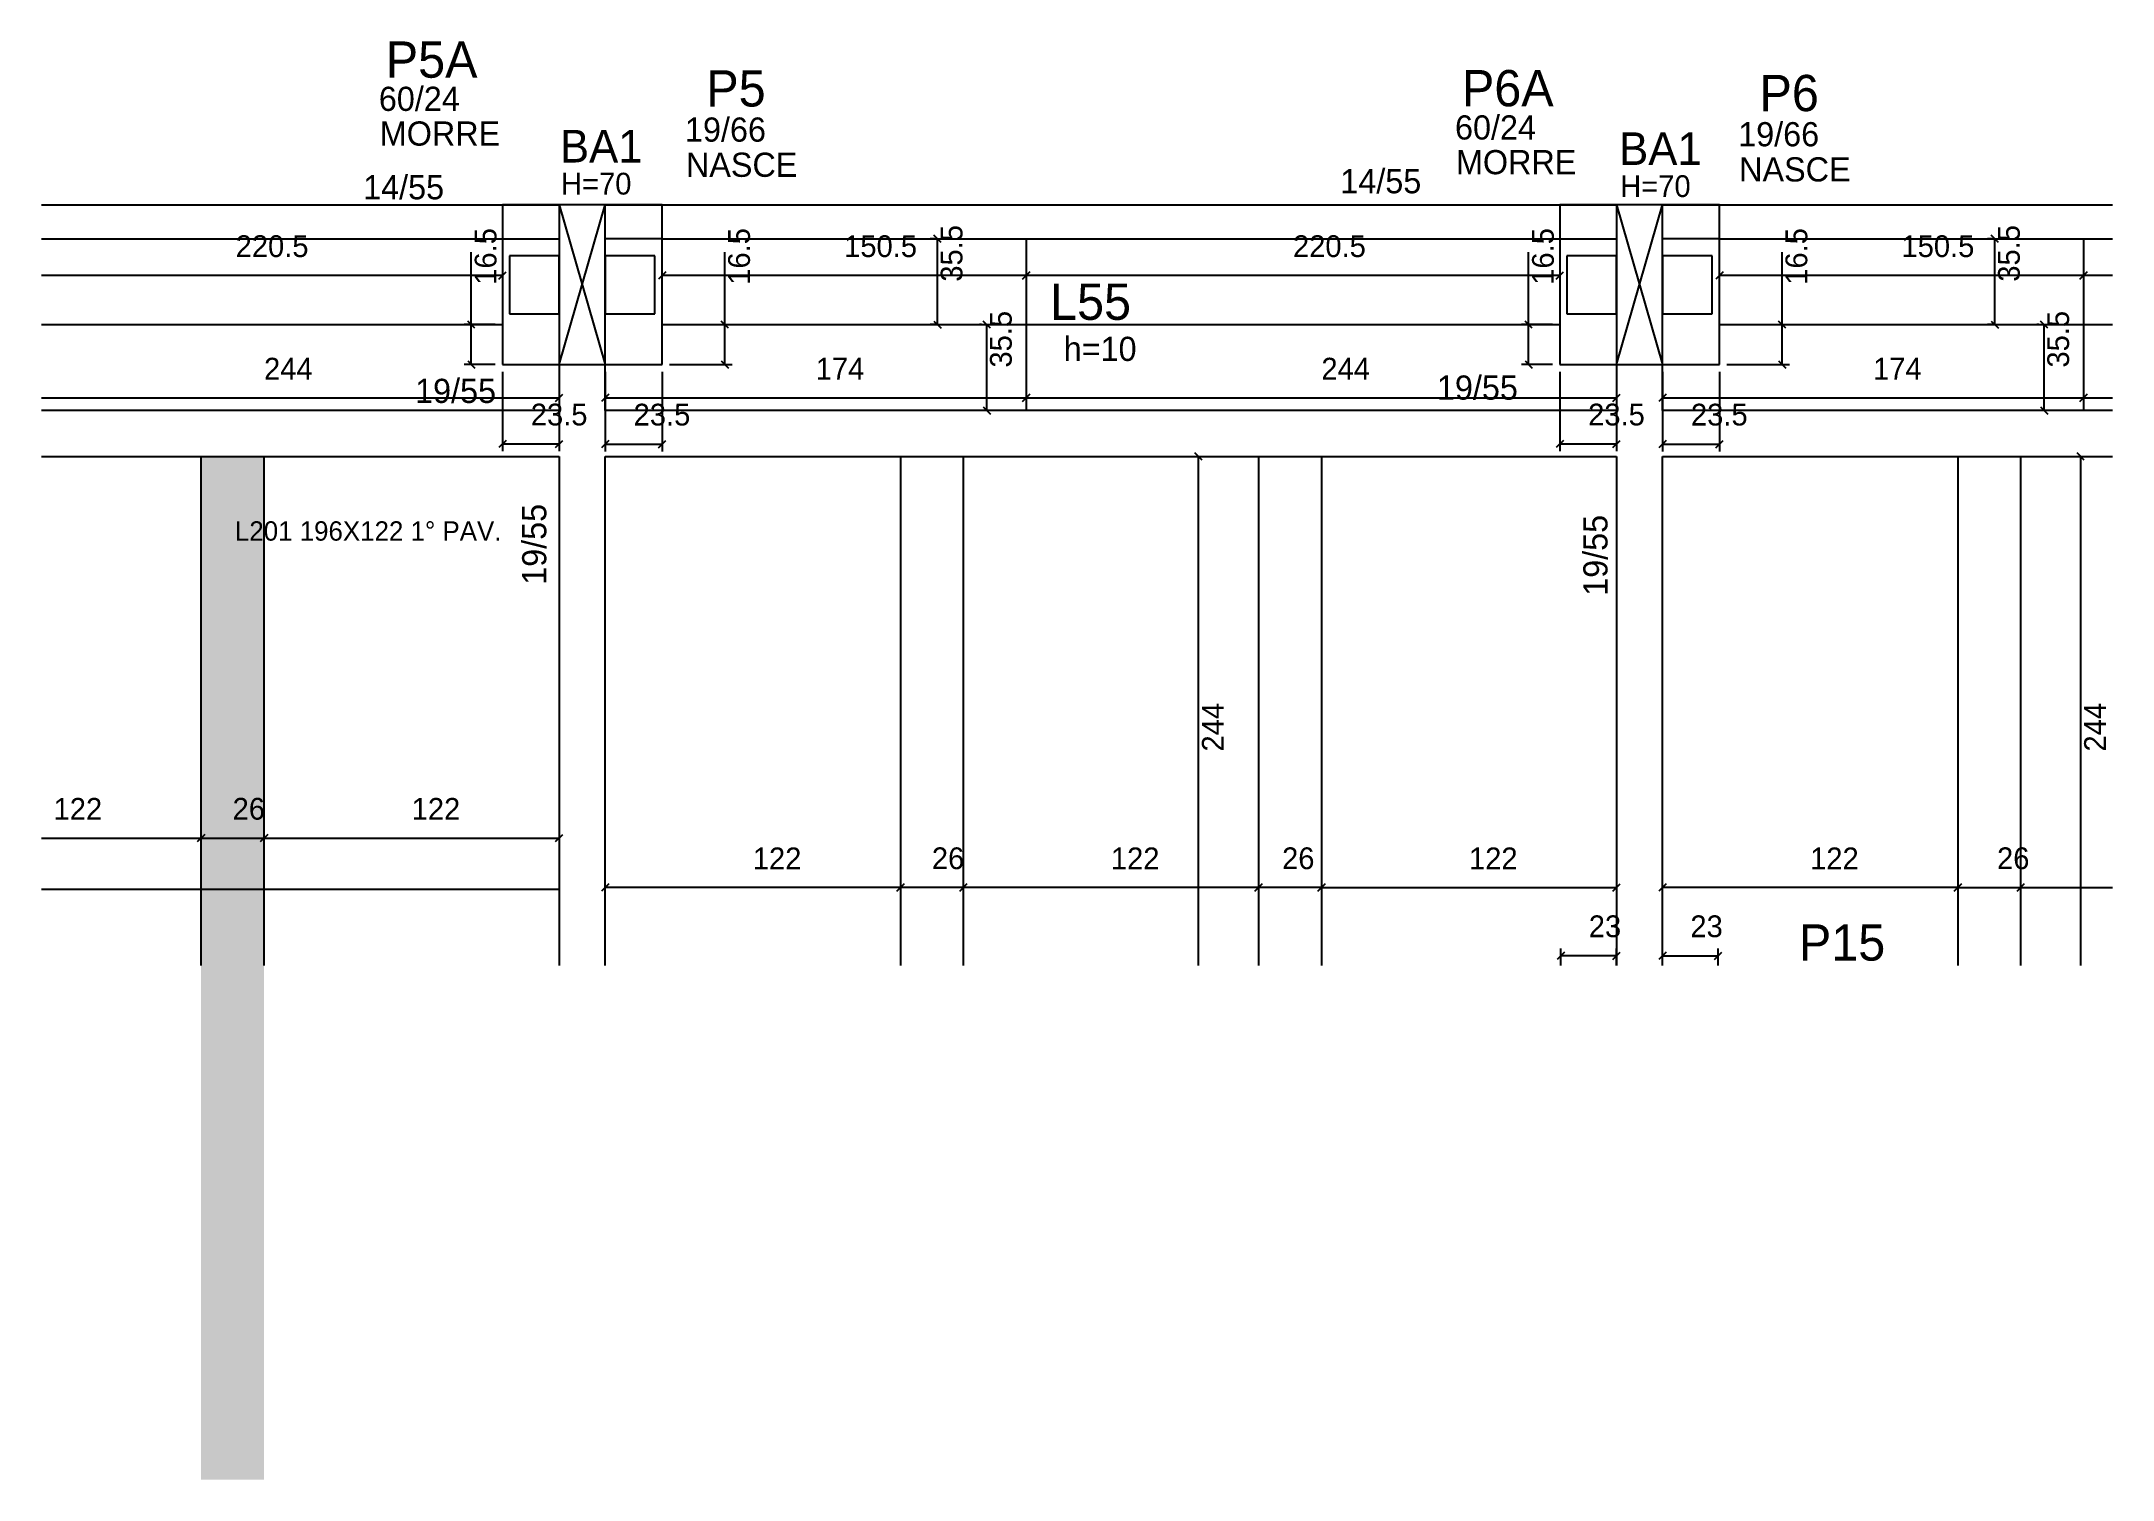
# Model space of a CAD drawing. Header units: metres. Extents: x 5342 to 6198, y 2697 to 3292.
import ezdxf

# ---------------------------------------------------------------- set-up
doc = ezdxf.new("R2010")
doc.units = ezdxf.units.M
for name, color, linetype in [('1', 7, 'Continuous'), ('3', 7, 'Continuous'), ('4', 7, 'Continuous'), ('7', 7, 'Continuous'), ('AUX00', 7, 'Continuous'), ('Hachura', 7, 'Continuous'), ('Painéis', 7, 'Continuous')]:
    doc.layers.add(name, color=color, linetype=linetype)

msp = doc.modelspace()

# ---------------------------------------------------------------- hatches: boundary and pattern name
at = {"layer": 'Hachura'}
h = msp.add_hatch(color=7, dxfattribs=at)
h.dxf.hatch_style = 1
h.paths.add_polyline_path([(5434.16, 3120.17), (5408.16, 3120.17), (5408.16, 2697.17), (5434.16, 2697.17), (5434.16, 3120.17)])

# ---------------------------------------------------------------- linework, layer by layer
at = {"layer": '1', "color": 1, "lineweight": 25}
for p, q in [((5556.16, 3158.17), (5575.16, 3224.17)), ((5556.16, 3224.17), (5575.16, 3158.17)), ((5993.16, 3158.17), (6012.16, 3224.17)), ((5993.16, 3224.17), (6012.16, 3158.17))]:
    msp.add_line(p, q, dxfattribs=at)
at = {"layer": '3', "color": 3, "lineweight": 25}
for p, q in [((5342.14, 3224.17), (5556.16, 3224.17)), ((5575.16, 3224.17), (5993.16, 3224.17)), ((6012.16, 3224.17), (6198.16, 3224.17)), ((5342.14, 3210.17), (5532.66, 3210.17)), ((5532.66, 3210.17), (5556.16, 3210.17)), ((5598.66, 3210.17), (5575.16, 3210.17)), ((5598.66, 3210.17), (5969.66, 3210.17)), ((5969.66, 3210.17), (5993.16, 3210.17)), ((6035.66, 3210.17), (6012.16, 3210.17)), ((6035.66, 3210.17), (6198.16, 3210.17))]:
    msp.add_line(p, q, dxfattribs=at)
for points in [[(5598.66, 3224.17), (5532.66, 3224.17)], [(5532.66, 3224.17), (5532.66, 3158.17)], [(5598.66, 3158.17), (5598.66, 3224.17)], [(6035.66, 3224.17), (5969.66, 3224.17)], [(5969.66, 3224.17), (5969.66, 3158.17)], [(6035.66, 3158.17), (6035.66, 3224.17)], [(5532.66, 3158.17), (5598.66, 3158.17)], [(5556.16, 3158.17), (5556.16, 3139.17)], [(5575.16, 3139.17), (5575.16, 3158.17)], [(5969.66, 3158.17), (6035.66, 3158.17)], [(5993.16, 3158.17), (5993.16, 3139.17)], [(6012.16, 3139.17), (6012.16, 3158.17)], [(5556.16, 3139.17), (5342.14, 3139.17)], [(5993.16, 3139.17), (5575.16, 3139.17)], [(6198.16, 3139.17), (6012.16, 3139.17)], [(5342.14, 3120.17), (5556.16, 3120.17)], [(5556.16, 3120.17), (5556.16, 2909.74)], [(5575.16, 3120.17), (5993.16, 3120.17)], [(5575.16, 2909.74), (5575.16, 3120.17)], [(5993.16, 3120.17), (5993.16, 2909.74)], [(6012.16, 3120.17), (6198.16, 3120.17)], [(6012.16, 2909.74), (6012.16, 3120.17)]]:
    msp.add_lwpolyline(points, dxfattribs=at)
at = {"layer": '7', "color": 7, "lineweight": 25}
for points in [[(5575.16, 3224.17), (5556.16, 3224.17)], [(5556.16, 3224.17), (5556.16, 3158.17)], [(5575.16, 3158.17), (5575.16, 3224.17)], [(6012.16, 3224.17), (5993.16, 3224.17)], [(5993.16, 3224.17), (5993.16, 3158.17)], [(6012.16, 3158.17), (6012.16, 3224.17)], [(5556.16, 3203.17), (5535.66, 3203.17)], [(5535.66, 3203.17), (5535.66, 3179.17)], [(5556.16, 3179.17), (5556.16, 3203.17)], [(5595.66, 3203.17), (5575.16, 3203.17)], [(5575.16, 3203.17), (5575.16, 3179.17)], [(5595.66, 3179.17), (5595.66, 3203.17)], [(5993.16, 3203.17), (5972.66, 3203.17)], [(5972.66, 3203.17), (5972.66, 3179.17)], [(5993.16, 3179.17), (5993.16, 3203.17)], [(6032.66, 3203.17), (6012.16, 3203.17)], [(6012.16, 3203.17), (6012.16, 3179.17)], [(6032.66, 3179.17), (6032.66, 3203.17)], [(5535.66, 3179.17), (5556.16, 3179.17)], [(5575.16, 3179.17), (5595.66, 3179.17)], [(5972.66, 3179.17), (5993.16, 3179.17)], [(6012.16, 3179.17), (6032.66, 3179.17)], [(5556.16, 3158.17), (5575.16, 3158.17)], [(5993.16, 3158.17), (6012.16, 3158.17)]]:
    msp.add_lwpolyline(points, dxfattribs=at)
at = {"layer": 'Painéis', "color": 4, "lineweight": 25}
for p, q in [((5711.38, 3210.17), (5709.5, 3210.17)), ((5712.5, 3174.67), (5712.5, 3210.17)), ((6148.38, 3210.17), (6146.5, 3210.17)), ((6149.5, 3174.67), (6149.5, 3210.17)), ((5519.82, 3174.67), (5519.82, 3204.64)), ((5624.57, 3174.67), (5624.57, 3204.64)), ((5956.82, 3174.67), (5956.82, 3204.64)), ((6061.57, 3174.67), (6061.57, 3204.64)), ((5532.66, 3195.01), (5342.14, 3195.01)), ((5749.16, 3195.01), (5598.66, 3195.01)), ((5969.66, 3195.01), (5749.16, 3195.01)), ((6186.16, 3195.01), (6035.66, 3195.01)), ((6198.16, 3195.01), (6186.16, 3195.01)), ((5529.66, 3174.67), (5516.82, 3174.67)), ((5519.82, 3158.17), (5519.82, 3174.67)), ((5601.66, 3174.67), (5627.57, 3174.67)), ((5624.57, 3158.17), (5624.57, 3174.67)), ((5711.38, 3174.67), (5709.5, 3174.67)), ((5730.63, 3174.67), (5729.87, 3174.67)), ((5732.87, 3139.17), (5732.87, 3174.67)), ((5966.66, 3174.67), (5953.82, 3174.67)), ((5956.82, 3158.17), (5956.82, 3174.67)), ((6038.66, 3174.67), (6064.57, 3174.67)), ((6061.57, 3158.17), (6061.57, 3174.67)), ((6148.38, 3174.67), (6146.5, 3174.67)), ((6167.63, 3174.67), (6166.87, 3174.67)), ((6169.87, 3139.17), (6169.87, 3174.67)), ((5529.66, 3158.17), (5516.82, 3158.17)), ((5532.66, 3155.17), (5532.66, 3122.31)), ((5556.16, 3155.17), (5556.16, 3122.31)), ((5575.16, 3155.17), (5575.16, 3122.26)), ((5598.66, 3155.17), (5598.66, 3122.26)), ((5601.66, 3158.17), (5627.57, 3158.17)), ((5966.66, 3158.17), (5953.82, 3158.17)), ((5969.66, 3155.17), (5969.66, 3122.31)), ((5993.16, 3155.17), (5993.16, 3122.31)), ((6012.16, 3155.17), (6012.16, 3122.26)), ((6035.66, 3155.17), (6035.66, 3122.26)), ((6038.66, 3158.17), (6064.57, 3158.17)), ((5342.14, 3144.4), (5556.16, 3144.4)), ((5575.16, 3144.4), (5749.16, 3144.4)), ((5749.16, 3144.4), (5993.16, 3144.4)), ((6012.16, 3144.4), (6186.16, 3144.4)), ((6186.16, 3144.4), (6198.16, 3144.4)), ((5730.63, 3139.17), (5729.87, 3139.17)), ((6167.63, 3139.17), (6166.87, 3139.17)), ((5556.16, 3125.31), (5532.66, 3125.31)), ((5575.16, 3125.26), (5598.66, 3125.26)), ((5993.16, 3125.31), (5969.66, 3125.31)), ((6012.16, 3125.26), (6035.66, 3125.26)), ((5820.34, 2909.74), (5820.34, 3120.17)), ((6184.97, 2909.74), (6184.97, 3120.17)), ((5556.16, 2976.79), (5556.16, 2959.42)), ((5342.14, 2962.42), (5408.16, 2962.42)), ((5408.16, 2962.42), (5434.16, 2962.42)), ((5434.16, 2962.42), (5556.16, 2962.42)), ((5697.16, 2941.95), (5575.16, 2941.95)), ((5723.16, 2941.95), (5697.16, 2941.95)), ((5845.16, 2941.95), (5723.16, 2941.95)), ((5871.16, 2941.95), (5845.16, 2941.95)), ((5871.16, 2941.95), (5993.16, 2941.95)), ((6134.16, 2941.95), (6012.16, 2941.95)), ((6134.16, 2941.95), (6160.16, 2941.95)), ((6160.16, 2941.95), (6198.16, 2941.95)), ((5970.16, 2909.74), (5970.16, 2916.73)), ((5993.16, 2913.73), (5970.16, 2913.73)), ((5993.16, 2909.74), (5993.16, 2916.73)), ((6012.16, 2909.74), (6012.16, 2916.73)), ((6012.16, 2913.73), (6035.16, 2913.73)), ((6035.16, 2909.74), (6035.16, 2916.73))]:
    msp.add_line(p, q, dxfattribs=at)
at = {"layer": 'Painéis', "color": 0, "lineweight": 25}
for p, q in [((5714, 3208.67), (5711, 3211.67)), ((6151, 3208.67), (6148, 3211.67)), ((5531.16, 3193.51), (5534.16, 3196.51)), ((5600.16, 3196.51), (5597.16, 3193.51)), ((5750.66, 3196.51), (5747.66, 3193.51)), ((5747.66, 3193.51), (5750.66, 3196.51)), ((5968.16, 3193.51), (5971.16, 3196.51)), ((6037.16, 3196.51), (6034.16, 3193.51)), ((6187.66, 3196.51), (6184.66, 3193.51)), ((6184.66, 3193.51), (6187.66, 3196.51)), ((5521.32, 3173.17), (5518.32, 3176.17)), ((5626.07, 3173.17), (5623.07, 3176.17)), ((5711, 3176.17), (5714, 3173.17)), ((5734.37, 3173.17), (5731.37, 3176.17)), ((5958.32, 3173.17), (5955.32, 3176.17)), ((6063.07, 3173.17), (6060.07, 3176.17)), ((6148, 3176.17), (6151, 3173.17)), ((6171.37, 3173.17), (6168.37, 3176.17)), ((5518.32, 3159.67), (5521.32, 3156.67)), ((5623.07, 3159.67), (5626.07, 3156.67)), ((5955.32, 3159.67), (5958.32, 3156.67)), ((6060.07, 3159.67), (6063.07, 3156.67)), ((5554.66, 3142.9), (5557.66, 3145.9)), ((5576.66, 3145.9), (5573.66, 3142.9)), ((5747.66, 3142.9), (5750.66, 3145.9)), ((5750.66, 3145.9), (5747.66, 3142.9)), ((5991.66, 3142.9), (5994.66, 3145.9)), ((6013.66, 3145.9), (6010.66, 3142.9)), ((6184.66, 3142.9), (6187.66, 3145.9)), ((6187.66, 3145.9), (6184.66, 3142.9)), ((5731.37, 3140.67), (5734.37, 3137.67)), ((6168.37, 3140.67), (6171.37, 3137.67)), ((5534.16, 3126.81), (5531.16, 3123.81)), ((5554.66, 3123.81), (5557.66, 3126.81)), ((5576.66, 3126.76), (5573.66, 3123.76)), ((5597.16, 3123.76), (5600.16, 3126.76)), ((5971.16, 3126.81), (5968.16, 3123.81)), ((5991.66, 3123.81), (5994.66, 3126.81)), ((6013.66, 3126.76), (6010.66, 3123.76)), ((6034.16, 3123.76), (6037.16, 3126.76)), ((5821.84, 3118.67), (5818.84, 3121.67)), ((6186.47, 3118.67), (6183.47, 3121.67)), ((5406.66, 2960.92), (5409.66, 2963.92)), ((5409.66, 2963.92), (5406.66, 2960.92)), ((5432.66, 2960.92), (5435.66, 2963.92)), ((5435.66, 2963.92), (5432.66, 2960.92)), ((5554.66, 2960.92), (5557.66, 2963.92)), ((5576.66, 2943.45), (5573.66, 2940.45)), ((5698.66, 2943.45), (5695.66, 2940.45)), ((5695.66, 2940.45), (5698.66, 2943.45)), ((5724.66, 2943.45), (5721.66, 2940.45)), ((5721.66, 2940.45), (5724.66, 2943.45)), ((5843.66, 2940.45), (5846.66, 2943.45)), ((5846.66, 2943.45), (5843.66, 2940.45)), ((5869.66, 2940.45), (5872.66, 2943.45)), ((5872.66, 2943.45), (5869.66, 2940.45)), ((5991.66, 2940.45), (5994.66, 2943.45)), ((6013.66, 2943.45), (6010.66, 2940.45)), ((6135.66, 2943.45), (6132.66, 2940.45)), ((6132.66, 2940.45), (6135.66, 2943.45)), ((6161.66, 2943.45), (6158.66, 2940.45)), ((6158.66, 2940.45), (6161.66, 2943.45)), ((5971.66, 2915.23), (5968.66, 2912.23)), ((5991.66, 2912.23), (5994.66, 2915.23)), ((6013.66, 2915.23), (6010.66, 2912.23)), ((6033.66, 2912.23), (6036.66, 2915.23))]:
    msp.add_line(p, q, dxfattribs=at)
at = {"layer": 'Painéis', "color": 200, "lineweight": 25}
for p, q in [((5749.16, 3210.17), (5749.16, 3139.17)), ((6186.16, 3210.17), (6186.16, 3139.17)), ((5342.14, 3174.67), (5532.66, 3174.67)), ((5598.66, 3174.67), (5969.66, 3174.67)), ((6035.66, 3174.67), (6198.16, 3174.67)), ((5408.16, 2909.74), (5408.16, 3120.17)), ((5434.16, 2909.74), (5434.16, 3120.17)), ((5697.16, 3120.17), (5697.16, 2909.74)), ((5723.16, 3120.17), (5723.16, 2909.74)), ((5845.16, 3120.17), (5845.16, 2909.74)), ((5871.16, 3120.17), (5871.16, 2909.74)), ((6134.16, 3120.17), (6134.16, 2909.74)), ((6160.16, 3120.17), (6160.16, 2909.74)), ((5556.16, 2941.17), (5342.14, 2941.17))]:
    msp.add_line(p, q, dxfattribs=at)

# ---------------------------------------------------------------- texts
at = {"layer": '3', "color": 3, "lineweight": 25}
for s, height, p in [('60/24', 10, (5481.59, 3263.03)), ('60/24', 10, (5926.38, 3251.2)), ('MORRE', 10, (5481.98, 3248.68)), ('19/66', 10, (5608.13, 3250.31)), ('19/66', 10, (6043.42, 3248.39)), ('NASCE', 10, (5608.52, 3235.77)), ('MORRE', 10, (5926.77, 3236.85)), ('14/55', 10, (5475.1, 3226.47)), ('H=70', 9, (5556.89, 3228.45)), ('14/55', 10, (5878.98, 3228.97)), ('H=70', 9, (5994.66, 3227.43)), ('NASCE', 10, (6043.81, 3233.85)), ('h=10', 10, (5764.65, 3159.65)), ('19/55', 10, (5496.57, 3142.28)), ('19/55', 10, (5918.91, 3143.65))]:
    msp.add_text(s, height=height, dxfattribs=at).set_placement(p)
for p in [(5550.82, 3067.1), (5989.41, 3062.56)]:
    msp.add_text('19/55', height=10, rotation=90, dxfattribs=at).set_placement(p)
at = {"layer": '4', "color": 4, "lineweight": 25}
for s, height, p in [('P5A', 15, (5484.46, 3276.76)), ('P5', 15, (5616.94, 3264.84)), ('P6A', 15, (5929.24, 3264.93)), ('P6', 15, (6052.23, 3262.92)), ('BA1', 13.5, (5556.46, 3241.7)), ('BA1', 13.5, (5994.22, 3240.68)), ('L55', 15, (5759.02, 3176.65)), ('P15', 15, (6068.51, 2911.73))]:
    msp.add_text(s, height=height, dxfattribs=at).set_placement(p)
at = {"layer": 'AUX00', "color": 7, "lineweight": 25}
msp.add_text('L201^J196X122^J1° PAV.', height=8, dxfattribs=at).set_placement((5422.12, 3085.36))
at = {"layer": 'Painéis', "color": 240, "lineweight": 25}
for s, p in [('220.5', (5422.41, 3202.61)), ('150.5', (5673.91, 3202.61)), ('220.5', (5859.41, 3202.61)), ('150.5', (6110.91, 3202.61)), ('244', (5434.16, 3151.96)), ('174', (5662.16, 3151.96)), ('244', (5871.16, 3151.96)), ('174', (6099.16, 3151.96)), ('23.5', (5544.41, 3133)), ('23.5', (5586.91, 3132.96)), ('23.5', (5981.41, 3133)), ('23.5', (6023.91, 3132.96)), ('122', (5347.16, 2969.97)), ('26', (5421.16, 2970.01)), ('122', (5495.16, 2969.97)), ('122', (5636.16, 2949.5)), ('26', (5710.16, 2949.54)), ('122', (5784.16, 2949.5)), ('26', (5854.91, 2949.54)), ('122', (5932.16, 2949.5)), ('122', (6073.16, 2949.5)), ('26', (6150.41, 2949.54)), ('23', (5981.66, 2921.42)), ('23', (6023.66, 2921.42))]:
    msp.add_text(s, height=9, dxfattribs=at).set_placement(p)
for s, p in [('16.5', (5530.22, 3191.15)), ('16.5', (5634.97, 3191.15)), ('35.5', (5722.8, 3192.42)), ('16.5', (5967.22, 3191.15)), ('16.5', (6071.97, 3191.15)), ('35.5', (6159.8, 3192.42)), ('35.5', (5743.17, 3156.92)), ('35.5', (6180.17, 3156.92)), ('244', (5830.78, 2998.17)), ('244', (6195.4, 2998.17))]:
    msp.add_text(s, height=9, rotation=90, dxfattribs=at).set_placement(p)

doc.saveas('drawing.dxf')
